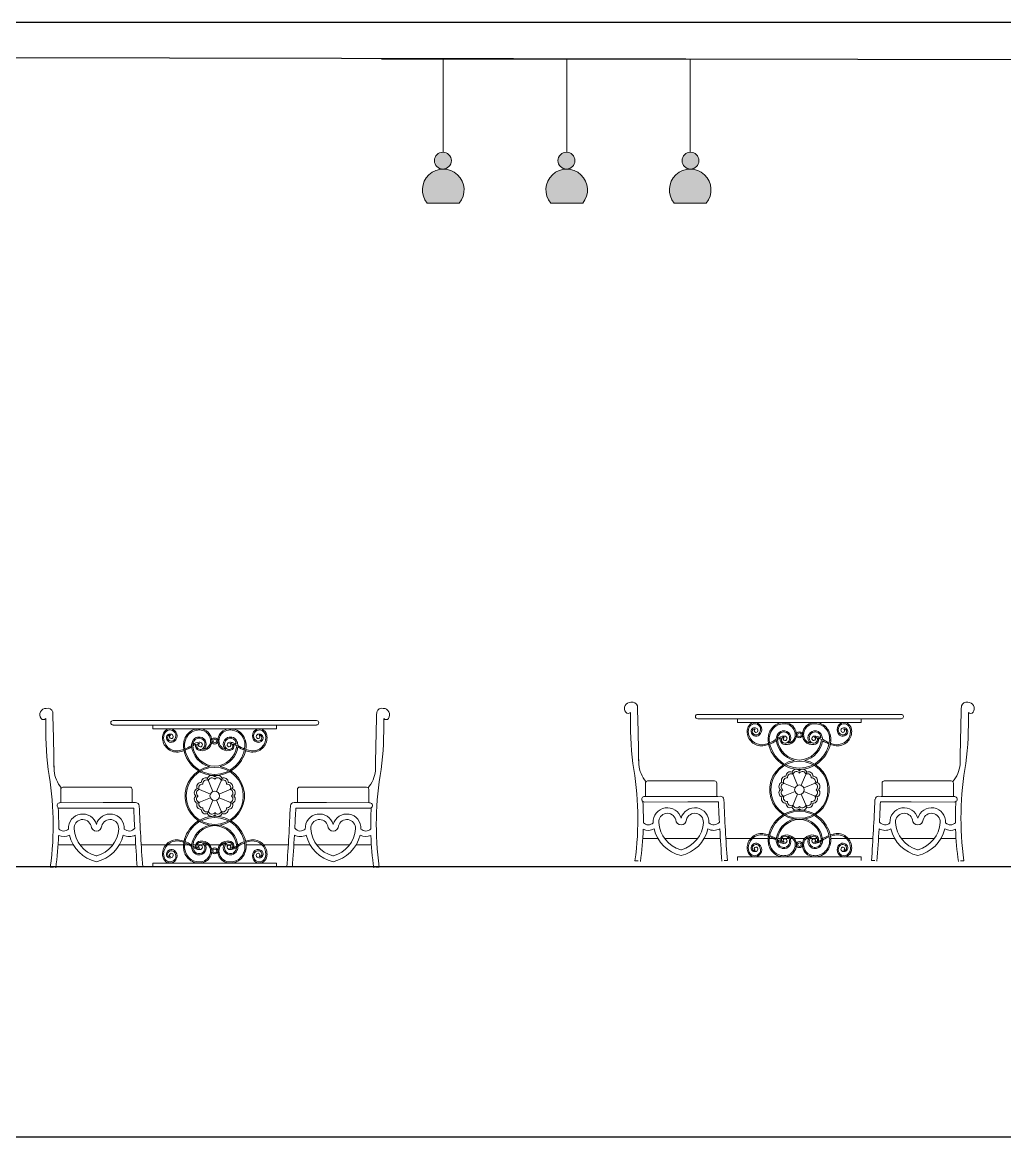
# Model space of a CAD drawing. Header units: millimetres. Extents: x -315744025 to 315695903, y -17416609 to 215511297.
# Drawn here: x 536284 to 540648, y 144005 to 148955 of the extents above; entities that cross this region are included whole.
import ezdxf

# ---------------------------------------------------------------- set-up
doc = ezdxf.new("R2010")
doc.units = ezdxf.units.MM
doc.layers.add('finiture', color=7, linetype='Continuous', lineweight=20)

msp = doc.modelspace()

# ---------------------------------------------------------------- hatches: boundary and pattern name
at = {"layer": 'finiture', "linetype": 'ByBlock'}
h = msp.add_hatch(color=41, dxfattribs=at)
h.dxf.hatch_style = 1
h.set_gradient(color1=(241, 214, 126), color2=(242, 217, 136), rotation=90, one_color=1, tint=0.74, name='INVCURVED')
h.paths.add_polyline_path([(538114.7, 148339.9, -1), (538189.6, 148339.9, -0.402801), (538153.6, 148302.5, -0.635581), (538224.7, 148150.8), (538082.5, 148150.8, -0.627689), (538151.5, 148302.4, -0.409373)])
at = {"layer": 'finiture'}
h = msp.add_hatch(color=8, dxfattribs=at)
h.dxf.hatch_style = 1
h.set_gradient(color1=(126, 114, 99), color2=(86, 77, 67), rotation=135, one_color=1, tint=0.3, name='HEMISPHERICAL')
h.paths.add_polyline_path([(538153.6, 148302.5, 0.402801), (538189.6, 148339.9, 1), (538114.7, 148339.9, 0.409373), (538151.5, 148302.4, -0.005642)])
at = {"layer": 'finiture', "linetype": 'ByBlock'}
h = msp.add_hatch(color=201, dxfattribs=at)
h.dxf.hatch_style = 1
h.set_gradient(color1=(214, 126, 241), color2=(217, 136, 242), rotation=90, one_color=1, tint=0.74, name='INVCURVED')
h.paths.add_polyline_path([(538663.2, 148339.9, -1), (538738.2, 148339.9, -0.402801), (538702.1, 148302.5, -0.635581), (538773.3, 148150.8), (538631, 148150.8, -0.627689), (538700.1, 148302.4, -0.409373)])
at = {"layer": 'finiture'}
h = msp.add_hatch(color=8, dxfattribs=at)
h.dxf.hatch_style = 1
h.set_gradient(color1=(126, 114, 99), color2=(86, 77, 67), rotation=135, one_color=1, tint=0.3, name='HEMISPHERICAL')
h.paths.add_polyline_path([(538702.1, 148302.5, 0.402801), (538738.2, 148339.9, 1), (538663.2, 148339.9, 0.409373), (538700.1, 148302.4, -0.005642)])
h = msp.add_hatch(color=8, dxfattribs=at)
h.dxf.hatch_style = 1
h.set_gradient(color1=(126, 114, 99), color2=(86, 77, 67), rotation=135, one_color=1, tint=0.3, name='HEMISPHERICAL')
h.paths.add_polyline_path([(539250.7, 148302.5, -0.005642), (539252.8, 148302.4, 0.409373), (539289.6, 148339.9, 1), (539214.6, 148339.9, 0.402801)])
at = {"layer": 'finiture', "linetype": 'ByBlock'}
h = msp.add_hatch(color=242, dxfattribs=at)
h.dxf.hatch_style = 1
h.set_gradient(color1=(219, 36, 66), color2=(236, 141, 157), rotation=90, one_color=1, tint=0.74, name='INVCURVED')
h.paths.add_polyline_path([(539321.8, 148150.8, 0.635581), (539250.7, 148302.5, -0.01392), (539248.6, 148302.4, 0.627689), (539179.6, 148150.8)])

# ---------------------------------------------------------------- linework, layer by layer
for p, q in [((533345.9, 148954.5), (620495.9, 148954.5)), ((533575.9, 148804), (553195.9, 148762.4)), ((533575.9, 145204.5), (553195.9, 145204.5)), ((533575.9, 145204.5), (553195.9, 145204.5)), ((519328.8, 144004.5), (638501.8, 144004.5))]:
    msp.add_line(p, q)
at = {"layer": 'finiture'}
for p, q in [((537879.3, 148790.8), (539524.9, 148790.8)), ((538427.9, 148790.8), (537879.3, 148790.8)), ((538153.6, 148790.8), (538153.6, 148377.4)), ((538702.1, 148790.8), (538702.1, 148377.4)), ((539250.7, 148790.8), (539250.7, 148377.4)), ((538082.5, 148150.8), (538224.7, 148150.8)), ((538631, 148150.8), (538773.3, 148150.8)), ((539321.8, 148150.8), (539179.6, 148150.8)), ((536864, 145816.4), (536864, 145833.2)), ((536864, 145833.2), (537413.3, 145833.2)), ((537413.3, 145816.4), (537413.3, 145833.2)), ((539461.2, 145844), (539461.2, 145860.8)), ((539461.2, 145860.8), (540010.5, 145860.8)), ((539461.2, 145844), (540010.5, 145844)), ((540010.5, 145844), (540010.5, 145860.8)), ((536864, 145816.4), (537413.3, 145816.4)), ((537106.3, 145596.2), (537130.6, 145537.7)), ((537170.9, 145596.2), (537146.7, 145537.7)), ((539061.4, 145584.6), (539358.7, 145585.1)), ((539239.5, 145584.8), (539274.4, 145585)), ((539703.5, 145623.8), (539727.7, 145565.3)), ((539768.1, 145623.8), (539743.9, 145565.3)), ((540410.3, 145584.6), (540113, 145585.1)), ((540232.1, 145584.8), (540197.3, 145585)), ((536454.4, 145488.1), (536454.3, 145547.1)), ((536464.2, 145557), (536761.5, 145557.5)), ((536642.4, 145557.2), (536677.2, 145557.4)), ((536771.4, 145488.6), (536771.3, 145547.7)), ((537060.6, 145550.5), (537119.1, 145526.3)), ((537216.6, 145550.5), (537158.1, 145526.3)), ((537505.8, 145488.6), (537505.9, 145547.7)), ((537813.1, 145557), (537515.8, 145557.5)), ((537634.9, 145557.2), (537600.1, 145557.4)), ((537822.9, 145488.1), (537822.9, 145547.1)), ((539051.6, 145515.7), (539051.5, 145574.7)), ((539368.6, 145516.2), (539368.5, 145575.3)), ((539657.8, 145578.1), (539716.3, 145553.9)), ((539657.8, 145513.5), (539716.3, 145537.7)), ((539813.8, 145578.1), (539755.3, 145553.9)), ((539813.8, 145513.5), (539755.3, 145537.7)), ((540103, 145516.2), (540103.1, 145575.3)), ((540420, 145515.7), (540420.1, 145574.7)), ((536642.5, 145488.3), (536449.7, 145488)), ((536642.5, 145488.3), (536776.2, 145488.6)), ((536776.2, 145488.6), (536786.5, 145489.1)), ((537060.6, 145485.9), (537119.1, 145510.1)), ((537130.6, 145498.7), (537106.3, 145440.2)), ((537170.9, 145440.2), (537146.7, 145498.7)), ((537216.6, 145485.9), (537158.1, 145510.1)), ((537501.1, 145488.6), (537490.8, 145489.1)), ((537634.8, 145488.3), (537501.1, 145488.6)), ((537634.8, 145488.3), (537827.6, 145488)), ((539239.7, 145491.3), (539040.8, 145491)), ((539239.6, 145515.9), (539046.9, 145515.6)), ((539239.6, 145515.9), (539373.4, 145516.2)), ((539239.7, 145491.3), (539375.9, 145491.6)), ((539373.4, 145516.2), (539383.6, 145516.7)), ((539727.7, 145526.3), (539703.5, 145467.8)), ((539768.1, 145467.8), (539743.9, 145526.3)), ((540098.3, 145516.2), (540088, 145516.7)), ((540232, 145491.3), (540095.8, 145491.6)), ((540232, 145515.9), (540098.3, 145516.2)), ((540232, 145515.9), (540424.8, 145515.6)), ((540232, 145491.3), (540430.9, 145491)), ((536642.5, 145463.7), (536443.6, 145463.4)), ((536642.5, 145463.7), (536778.7, 145464)), ((537634.8, 145463.7), (537498.6, 145464)), ((537634.8, 145463.7), (537833.7, 145463.4)), ((536442.8, 145301.7), (536510, 145301.7)), ((536539.3, 145301.7), (536686.4, 145301.7)), ((536715.7, 145301.7), (536787.4, 145301.7)), ((536812, 145301.7), (536922.3, 145301.7)), ((536929.5, 145301.7), (536999.4, 145301.7)), ((537004.7, 145301.7), (537036.3, 145301.7)), ((537041.6, 145301.7), (537054.1, 145301.7)), ((537059.7, 145301.7), (537091.3, 145301.7)), ((537097.3, 145301.7), (537108.5, 145301.7)), ((537115.6, 145301.7), (537161.7, 145301.7)), ((537161.7, 145301.7), (537115.6, 145301.7)), ((537180, 145301.7), (537168.8, 145301.7)), ((537217.6, 145301.7), (537186, 145301.7)), ((537347.8, 145301.7), (537277.9, 145301.7)), ((537465.3, 145301.7), (537355, 145301.7)), ((537561.6, 145301.7), (537489.9, 145301.7)), ((537738, 145301.7), (537590.9, 145301.7)), ((537834.5, 145301.7), (537767.3, 145301.7)), ((539040, 145329.3), (539107.1, 145329.3)), ((539136.5, 145329.3), (539283.6, 145329.3)), ((539312.9, 145329.3), (539384.5, 145329.3)), ((539409.2, 145329.3), (539519.4, 145329.3)), ((539526.7, 145329.3), (539596.6, 145329.3)), ((539601.8, 145329.3), (539633.5, 145329.3)), ((539638.8, 145329.3), (539651.3, 145329.3)), ((539656.9, 145329.3), (539688.5, 145329.3)), ((539694.5, 145329.3), (539705.7, 145329.3)), ((539712.8, 145329.3), (539758.9, 145329.3)), ((539758.9, 145329.3), (539712.8, 145329.3)), ((539777.2, 145329.3), (539766, 145329.3)), ((539814.7, 145329.3), (539783.2, 145329.3)), ((539945, 145329.3), (539875.1, 145329.3)), ((540062.5, 145329.3), (539952.2, 145329.3)), ((540158.8, 145329.3), (540087.1, 145329.3)), ((540335.2, 145329.3), (540188.1, 145329.3)), ((540431.7, 145329.3), (540364.5, 145329.3)), ((539461.2, 145247.6), (539461.2, 145230.8)), ((539461.2, 145247.6), (540010.5, 145247.6)), ((540010.5, 145247.6), (540010.5, 145230.8)), ((536408.2, 145202.5), (536423, 145202.5)), ((536818.5, 145203.2), (536803.7, 145203.2)), ((536864, 145220), (536864, 145203.2)), ((536864, 145220), (537413.3, 145220)), ((537413.3, 145220), (537413.3, 145203.2)), ((537458.8, 145203.2), (537473.5, 145203.2)), ((537869.1, 145202.5), (537854.3, 145202.5)), ((539005.4, 145230.1), (539020.2, 145230.1)), ((539415.7, 145230.8), (539400.9, 145230.8)), ((540055.9, 145230.8), (540070.7, 145230.8)), ((540466.3, 145230.1), (540451.5, 145230.1))]:
    msp.add_line(p, q, dxfattribs=at)
at = {"layer": 'finiture', "linetype": 'Continuous'}
for p, q in [((539284, 145880.5), (540187.6, 145880.5)), ((536686.8, 145852.9), (537590.5, 145852.9)), ((536864, 145833.2), (536686.8, 145833.2)), ((537413.3, 145833.2), (537590.5, 145833.2)), ((539461.2, 145860.8), (539284, 145860.8)), ((540010.5, 145860.8), (540187.6, 145860.8))]:
    msp.add_line(p, q, dxfattribs=at)
at = {"layer": 'finiture'}
for centre, radius in [((538152.1, 148339.9), 37.5), ((538700.7, 148339.9), 37.5), ((539252.1, 148339.9), 37.5), ((539735.8, 145789.7), 13.3), ((539735.8, 145789.7), 8.07), ((537138.6, 145762.1), 13.3), ((537138.6, 145762.1), 8.07), ((537138.6, 145518.2), 126.9), ((539735.8, 145545.8), 126.9), ((537138.6, 145518.2), 21.1), ((539735.8, 145545.8), 21.1), ((537138.6, 145274.2), 13.3), ((539735.8, 145301.8), 13.3), ((539735.8, 145301.8), 8.07), ((537138.6, 145274.2), 8.07)]:
    msp.add_circle(centre, radius, dxfattribs=at)
for centre, radius, start, end in [((538153.6, 148210), 92.5, 320.243, 219.757), ((538702.1, 148210), 92.5, 320.243, 219.757), ((539250.7, 148210), 92.5, 320.243, 219.757), ((538987.4, 145906.2), 28.6, 90, 215.6526), ((538993, 145911.1), 24.3, 16.9293, 103.3523), ((540478.6, 145911.1), 24.3, 76.6477, 163.0707), ((540484.2, 145906.2), 28.6, 324.3474, 90), ((536390.2, 145878.6), 28.6, 90, 215.6526), ((536395.8, 145883.5), 24.3, 16.9293, 103.3523), ((517637.3, 145332.1), 18790.1, 0.90211, 1.705), ((556640, 145332.1), 18790.1, 178.295, 179.09789), ((537881.5, 145883.5), 24.3, 76.6477, 163.0707), ((537887.1, 145878.6), 28.6, 324.3474, 90), ((538974.8, 145898.4), 13.8, 219.7869, 317.8232), ((540610.8, 145855.2), 1626, 178.805, 186.7973), ((520234.5, 145359.7), 18790.1, 0.90211, 1.705), ((559237.2, 145359.7), 18790.1, 178.295, 179.09789), ((538860.9, 145855.2), 1626, 353.2027, 1.195), ((540496.8, 145898.4), 13.8, 222.1768, 320.2131), ((536377.6, 145870.8), 13.8, 219.7869, 317.8232), ((538013.6, 145827.6), 1626, 178.805, 186.7973), ((536263.7, 145827.6), 1626, 353.2027, 1.195), ((537899.7, 145870.8), 13.8, 222.1768, 320.2131), ((539537.1, 145812.8), 31.4, 101.1513, 157.4043), ((539537.1, 145812.8), 26.1, 103.4223, 157.4043), ((539537.4, 145804.2), 39.8, 83.1603, 100.57), ((539537.4, 145804.2), 34.6, 83.1603, 100.57), ((539537.1, 145812.8), 31.4, 310.066, 81.9368), ((539537.1, 145812.8), 26.1, 310.066, 80.308), ((539666.3, 145776.2), 68, 101.1513, 157.4043), ((539666.3, 145776.2), 62.7, 101.706, 157.4231), ((539666.6, 145767.6), 76.5, 83.1603, 100.57), ((539666.6, 145767.6), 71.2, 83.1603, 100.57), ((539668.8, 145790.6), 48.1, 9.4446, 82.5044), ((539668.8, 145790.6), 53.4, 9.4446, 82.5044), ((539802.8, 145790.6), 53.4, 97.4956, 170.5554), ((539802.8, 145790.6), 48.1, 97.4956, 170.5554), ((539805, 145767.6), 76.5, 79.43, 96.8397), ((539805, 145767.6), 71.2, 79.43, 96.8397), ((539805.4, 145776.2), 62.7, 22.5769, 78.294), ((539805.3, 145776.2), 68, 22.5957, 78.8487), ((539934.6, 145812.8), 31.4, 98.0632, 229.934), ((539934.6, 145812.8), 26.1, 99.692, 229.934), ((539934.3, 145804.2), 39.8, 79.43, 96.8397), ((539934.3, 145804.2), 34.6, 79.43, 96.8397), ((539934.6, 145812.8), 31.4, 22.5957, 78.8487), ((539934.6, 145812.8), 26.1, 22.5957, 76.5777), ((536950.3, 145777.7), 43.9, 153.5386, 180), ((536970.6, 145777.1), 64.3, 179.4721, 274.7367), ((536939.9, 145785.2), 31.4, 101.1513, 157.4043), ((536950.3, 145777.7), 38.7, 153.5386, 180.2302), ((536970.6, 145777.1), 59.1, 179.4721, 274.7367), ((536939.9, 145785.2), 26.1, 103.4223, 157.4043), ((536939.9, 145777.2), 16, 79.5327, 188.2806), ((536939.9, 145777.2), 10.8, 79.5327, 188.2806), ((536940.2, 145776.6), 39.8, 83.1603, 100.57), ((536940.2, 145776.6), 34.6, 83.1603, 100.57), ((536945.5, 145780.8), 7.89, 117.9053, 266.3196), ((536942.7, 145781.3), 11.6, 7.4355, 89.6017), ((536939.9, 145785.2), 31.4, 310.066, 81.9368), ((536939.9, 145785.2), 26.1, 310.066, 80.308), ((536945.6, 145781.7), 8.74, 266.3196, 7.4355), ((537069.1, 145748.6), 68, 101.1513, 157.4043), ((537069.1, 145748.6), 62.7, 101.706, 157.4231), ((537069.1, 145748.6), 31.4, 101.1513, 157.4043), ((537069.4, 145740), 76.5, 83.1603, 100.57), ((537069.4, 145740), 71.2, 83.1603, 100.57), ((537069.4, 145740), 39.8, 83.1603, 100.57), ((537069.1, 145748.6), 31.4, 310.066, 81.9368), ((537071.6, 145763), 48.1, 9.4446, 82.5044), ((537071.6, 145763), 53.4, 9.4446, 82.5044), ((537205.7, 145763), 53.4, 97.4956, 170.5554), ((537205.7, 145763), 48.1, 97.4956, 170.5554), ((537208.1, 145748.6), 31.4, 98.0632, 229.934), ((537207.9, 145740), 76.5, 79.43, 96.8397), ((537207.9, 145740), 71.2, 79.43, 96.8397), ((537207.9, 145740), 39.8, 79.43, 96.8397), ((537208.1, 145748.6), 31.4, 22.5957, 78.8487), ((537208.2, 145748.6), 62.7, 22.5769, 78.294), ((537208.1, 145748.6), 68, 22.5957, 78.8487), ((537306.7, 145777.1), 64.3, 265.2633, 0.5279), ((537306.7, 145777.1), 59.1, 265.2633, 0.5279), ((537337.4, 145785.2), 31.4, 98.0632, 229.934), ((537337.4, 145785.2), 26.1, 99.692, 229.934), ((537331.7, 145781.7), 8.74, 172.5645, 273.6804), ((537334.6, 145781.3), 11.6, 90.3983, 172.5645), ((537331.7, 145780.8), 7.89, 273.6804, 62.0947), ((537337.1, 145776.6), 39.8, 79.43, 96.8397), ((537337.1, 145776.6), 34.6, 79.43, 96.8397), ((537337.4, 145777.2), 16, 351.7194, 100.4673), ((537337.4, 145777.2), 10.8, 351.7194, 100.4673), ((537337.4, 145785.2), 31.4, 22.5957, 78.8487), ((537337.4, 145785.2), 26.1, 22.5957, 76.5777), ((537327, 145777.7), 38.7, 359.7698, 26.4614), ((537327, 145777.7), 43.9, 0, 26.4614), ((539547.5, 145805.3), 43.9, 153.5386, 180), ((539567.8, 145804.7), 64.3, 179.4721, 274.7367), ((539547.5, 145805.3), 38.7, 153.5386, 180.2302), ((539567.8, 145804.7), 59.1, 179.4721, 274.7367), ((539537.1, 145804.8), 16, 79.5327, 188.2806), ((539543.1, 145805.7), 22.1, 188.2806, 310.066), ((539537.1, 145804.8), 10.8, 79.5327, 188.2806), ((539543.1, 145805.7), 16.8, 188.2806, 310.066), ((539542.7, 145808.4), 7.89, 117.9053, 266.3196), ((539539.9, 145808.9), 11.6, 7.4355, 89.6017), ((539542.8, 145809.3), 8.74, 266.3196, 7.4355), ((539675.4, 145769.1), 79.2, 153.426, 183.2603), ((539675.5, 145769.1), 74.1, 153.4239, 183.076), ((539676.7, 145768.7), 43.9, 153.5386, 180), ((539666.3, 145776.2), 31.4, 101.1513, 157.4043), ((539676.7, 145768.7), 38.7, 153.5386, 180.2302), ((539672.4, 145720.8), 63.7, 95.4968, 122.21), ((539666.3, 145776.2), 26.1, 103.4223, 157.4043), ((539666.3, 145768.2), 10.8, 79.5327, 188.2806), ((539666.6, 145767.6), 39.8, 83.1603, 100.57), ((539666.6, 145767.6), 34.6, 83.1603, 100.57), ((539672.4, 145720.8), 58.5, 95.4968, 98.9032), ((539672, 145771.8), 7.89, 117.9053, 266.3196), ((539666.3, 145768.2), 16, 79.5327, 90), ((539669.1, 145772.3), 11.6, 7.4355, 89.6017), ((539666.3, 145776.2), 31.4, 310.066, 81.9368), ((539666.3, 145776.2), 26.1, 310.066, 80.308), ((539679.2, 145789.7), 43.4, 260.3752, 13.2734), ((539679.2, 145789.7), 38.1, 281.4592, 13.2734), ((539792.5, 145789.7), 43.4, 166.7266, 279.6248), ((539792.5, 145789.7), 38.1, 166.7266, 258.5408), ((539805.3, 145776.2), 31.4, 98.0632, 229.934), ((539805.3, 145776.2), 26.1, 99.692, 229.934), ((539802.5, 145772.3), 11.6, 90.3983, 172.5645), ((539799.7, 145771.8), 7.89, 273.6804, 62.0947), ((539805, 145767.6), 39.8, 79.43, 96.8397), ((539805, 145767.6), 34.6, 79.43, 96.8397), ((539805.3, 145768.2), 16, 75.3347, 100.4673), ((539805.3, 145768.2), 10.8, 351.7194, 100.4673), ((539799.2, 145720.8), 63.7, 59.6119, 80.8315), ((539805.3, 145776.2), 31.4, 22.5957, 78.8487), ((539805.3, 145776.2), 26.1, 358.9733, 76.5777), ((539794.9, 145768.7), 43.9, 1.5633, 26.4614), ((539796.2, 145769.1), 74.1, 356.924, 26.5761), ((539796.2, 145769.1), 79.2, 356.7397, 26.574), ((539903.8, 145804.7), 64.3, 265.2633, 0.5279), ((539903.8, 145804.7), 59.1, 265.2633, 0.5279), ((539928.6, 145805.7), 22.1, 229.934, 351.7194), ((539928.6, 145805.7), 16.8, 229.934, 351.7194), ((539928.9, 145809.3), 8.74, 172.5645, 273.6804), ((539931.8, 145808.9), 11.6, 90.3983, 172.5645), ((539928.9, 145808.4), 7.89, 273.6804, 62.0947), ((539934.6, 145804.8), 16, 351.7194, 100.4673), ((539934.6, 145804.8), 10.8, 351.7194, 100.4673), ((539924.2, 145805.3), 38.7, 359.7698, 26.4614), ((539924.2, 145805.3), 43.9, 0, 26.4614), ((536945.9, 145778.1), 22.1, 188.2806, 310.066), ((536945.9, 145778.1), 16.8, 188.2806, 310.066), ((537078.2, 145741.5), 79.2, 153.426, 183.2603), ((537141.1, 145750.9), 142.6, 185.5938, 269.0149), ((537078.3, 145741.5), 74.1, 153.4239, 183.076), ((537141.1, 145750.9), 137.4, 185.5938, 268.6744), ((536954.7, 145857.5), 140.8, 291.3473, 303.03), ((536952.5, 145865.7), 154.5, 290.6568, 301.6405), ((537030.7, 145740.5), 1.31, 303.03, 313.2387), ((537075.2, 145693.2), 63.7, 128.4485, 133.2387), ((537032.8, 145735.3), 1.31, 301.6405, 315.1883), ((537032.8, 145735.3), 1.31, 301.6405, 315.1883), ((537075.2, 145693.2), 58.5, 132.0512, 135.1883), ((537079.5, 145741), 43.9, 153.5386, 180), ((537141.1, 145750.9), 106, 185.5938, 255.7575), ((537079.5, 145741), 38.7, 153.5386, 180.2302), ((537141.1, 145750.9), 100.8, 185.5938, 268.6056), ((537075.2, 145693.2), 58.5, 110.2759, 125.9923), ((537075.2, 145693.2), 63.7, 95.4968, 122.21), ((537069.1, 145748.6), 26.1, 103.4223, 157.4043), ((537069.1, 145740.6), 16, 152.3224, 188.2806), ((537075.1, 145741.5), 22.1, 188.2806, 268.4863), ((537069.1, 145740.6), 10.8, 79.5327, 188.2806), ((537075.1, 145741.5), 16.8, 188.2806, 310.066), ((537069.4, 145740), 34.6, 83.1603, 100.57), ((537075.2, 145693.2), 58.5, 95.4968, 98.9032), ((537074.8, 145744.2), 7.89, 117.9053, 266.3196), ((537069.1, 145740.6), 16, 79.5327, 90), ((537072, 145744.7), 11.6, 7.4355, 89.6017), ((537069.1, 145748.6), 26.1, 310.066, 80.308), ((537074.8, 145745), 8.74, 266.3196, 7.4355), ((537082, 145762.1), 43.4, 260.3752, 13.2734), ((537082, 145762.1), 38.1, 281.4592, 13.2734), ((537136.2, 145750.9), 100.8, 271.3944, 354.053), ((537136.2, 145750.9), 142.6, 270.9851, 354.4062), ((537136.2, 145750.9), 137.4, 271.3256, 354.4062), ((537195.3, 145762.1), 43.4, 166.7266, 279.6248), ((537195.3, 145762.1), 38.1, 166.7266, 258.5408), ((537136.2, 145750.9), 106, 284.2425, 351.8348), ((537208.1, 145748.6), 26.1, 99.692, 229.934), ((537202.2, 145741.5), 16.8, 229.934, 351.7194), ((537202.4, 145745), 8.74, 172.5645, 273.6804), ((537205.3, 145744.7), 11.6, 90.3983, 172.5645), ((537202.2, 145741.5), 22.1, 271.5137, 351.7194), ((537202.5, 145744.2), 7.89, 273.6804, 62.0947), ((537207.9, 145740), 34.6, 79.43, 96.8397), ((537208.2, 145740.6), 16, 75.3347, 100.4673), ((537208.2, 145740.6), 10.8, 351.7194, 100.4673), ((537202, 145693.2), 63.7, 59.6119, 80.8315), ((537208.1, 145748.6), 26.1, 358.9733, 76.5777), ((537208.2, 145740.6), 16, 351.7194, 27.6776), ((537202, 145693.2), 58.5, 54.0077, 69.7241), ((537197.8, 145741), 43.9, 1.5633, 26.4614), ((537324.8, 145865.7), 154.5, 237.1933, 249.3432), ((537322.6, 145857.5), 140.8, 234.9159, 248.6527), ((537199, 145741.5), 74.1, 356.924, 26.5761), ((537199, 145741.5), 79.2, 356.7397, 26.574), ((537331.4, 145778.1), 22.1, 229.934, 351.7194), ((537331.4, 145778.1), 16.8, 229.934, 351.7194), ((539551.8, 145885.1), 140.8, 278.5144, 289.1866), ((539549.6, 145893.3), 154.5, 278.742, 288.7016), ((539738.3, 145778.5), 142.6, 185.5938, 269.0149), ((539738.3, 145778.5), 137.4, 185.5938, 268.6744), ((539551.8, 145885.1), 140.8, 291.3473, 303.03), ((539549.6, 145893.3), 154.5, 290.6568, 301.6405), ((539627.9, 145768.1), 1.31, 303.03, 313.2387), ((539672.4, 145720.8), 63.7, 128.4485, 133.2387), ((539630, 145762.9), 1.31, 301.6405, 315.1883), ((539630, 145762.9), 1.31, 301.6405, 315.1883), ((539672.4, 145720.8), 58.5, 132.0512, 135.1883), ((539738.3, 145778.5), 106, 185.5938, 255.7575), ((539738.3, 145778.5), 100.8, 185.5938, 268.6056), ((539672.4, 145720.8), 58.5, 110.2759, 125.9923), ((539666.3, 145768.2), 16, 152.3224, 188.2806), ((539672.3, 145769.1), 22.1, 188.2806, 268.4863), ((539672.3, 145769.1), 16.8, 188.2806, 310.066), ((539672, 145772.6), 8.74, 266.3196, 7.4355), ((539671.7, 145745.7), 1.31, 80.3752, 88.4863), ((539733.4, 145778.5), 100.8, 271.3944, 354.053), ((539733.4, 145778.5), 142.6, 270.9851, 354.4062), ((539733.4, 145778.5), 137.4, 271.3256, 354.4062), ((539733.4, 145778.5), 106, 284.2425, 351.8348), ((539799.3, 145769.1), 16.8, 229.934, 351.7194), ((539799.6, 145772.6), 8.74, 172.5645, 273.6804), ((539799.9, 145745.7), 1.31, 91.5137, 99.6248), ((539799.3, 145769.1), 22.1, 271.5137, 351.7194), ((539805.3, 145768.2), 16, 351.7194, 27.6776), ((539799.2, 145720.8), 58.5, 54.0077, 69.7241), ((539922, 145893.3), 154.5, 237.1933, 249.3432), ((539919.8, 145885.1), 140.8, 234.9159, 248.6527), ((539922, 145893.3), 154.5, 251.2984, 261.258), ((539919.8, 145885.1), 140.8, 250.8134, 261.4856), ((536954.7, 145857.5), 140.8, 278.5144, 289.1866), ((536952.5, 145865.7), 154.5, 278.742, 288.7016), ((537074.5, 145718.1), 1.31, 80.3752, 88.4863), ((537202.8, 145718.1), 1.31, 91.5137, 99.6248), ((537324.8, 145865.7), 154.5, 251.2984, 261.258), ((537322.6, 145857.5), 140.8, 250.8134, 261.4856), ((507480, 145253.4), 31544.5, 0.73412, 0.81012), ((571991.7, 145253.4), 31544.5, 179.18988, 179.26588), ((535036.8, 145389.6), 1384.1, 352.2306, 10.2177), ((504882.8, 145225.8), 31544.5, 0.73412, 0.81012), ((536570.9, 145647.3), 147.2, 186.7849, 219.3659), ((537138.6, 145518.2), 132.1, 100.3018, 79.6982), ((537706.4, 145647.3), 147.2, 320.6341, 353.2151), ((569394.5, 145225.8), 31544.5, 179.18988, 179.26588), ((539240.4, 145389.6), 1384.1, 169.7823, 187.7694), ((537634, 145417.2), 1384.1, 352.2306, 10.2177), ((539168.1, 145674.9), 147.2, 186.7849, 219.3659), ((539735.8, 145545.8), 132.1, 100.3018, 79.6982), ((539721.5, 145617.8), 19, 40.9944, 161.5056), ((539750.1, 145617.8), 19, 18.4944, 139.0056), ((540303.5, 145674.9), 147.2, 320.6341, 353.2151), ((541837.6, 145417.2), 1384.1, 169.7823, 187.7694), ((537097.9, 145579.2), 19, 63.4944, 184.0056), ((537101.7, 145573), 16, 57.0308, 187.3546), ((537124.3, 145590.2), 19, 40.9944, 161.5056), ((537125.5, 145583), 16, 34.5308, 164.8546), ((537153, 145590.2), 19, 18.4944, 139.0056), ((537151.3, 145583.1), 16, 12.0308, 142.3546), ((537175.2, 145573.3), 16, 349.5308, 119.8546), ((537179.4, 145579.2), 19, 355.9944, 116.5056), ((539061.4, 145574.7), 9.84, 90.0861, 180.0861), ((539358.7, 145575.3), 9.84, 0.0861, 90.0861), ((541931.8, 145661.8), 2567.4, 181.7754, 181.7774), ((539674.8, 145586.6), 19, 85.9944, 206.5056), ((539680.7, 145582.3), 16, 79.5308, 209.8546), ((539695, 145606.8), 19, 63.4944, 184.0056), ((539698.9, 145600.6), 16, 57.0308, 187.3546), ((539722.7, 145610.6), 16, 34.5308, 164.8546), ((539748.5, 145610.7), 16, 12.0308, 142.3546), ((539772.3, 145600.9), 16, 349.5308, 119.8546), ((539776.6, 145606.8), 19, 355.9944, 116.5056), ((539790.7, 145582.8), 16, 327.0308, 97.3546), ((539796.8, 145586.6), 19, 333.4944, 94.0056), ((540113, 145575.3), 9.84, 89.9139, 179.9139), ((537539.8, 145661.8), 2567.4, 358.2226, 358.2246), ((540410.3, 145574.7), 9.84, 359.9139, 89.9139), ((536464.2, 145547.1), 9.84, 90.0861, 180.0861), ((536761.5, 145547.7), 9.84, 0.0861, 90.0861), ((539334.7, 145634.2), 2567.4, 181.7754, 181.7774), ((537066.7, 145532.5), 19, 108.4944, 229.0056), ((537066.7, 145532.5), 19, 108.4944, 229.0056), ((537073.7, 145530.8), 16, 102.0308, 232.3546), ((537077.6, 145559), 19, 85.9944, 206.5056), ((537083.5, 145554.7), 16, 79.5308, 209.8546), ((537193.5, 145555.1), 16, 327.0308, 97.3546), ((537199.7, 145559), 19, 333.4944, 94.0056), ((537203.5, 145531.3), 16, 304.5308, 74.8546), ((537210.6, 145532.5), 19, 310.9944, 71.5056), ((537515.8, 145547.7), 9.84, 89.9139, 179.9139), ((534942.6, 145634.2), 2567.4, 358.2226, 358.2246), ((537813.1, 145547.1), 9.84, 359.9139, 89.9139), ((539663.8, 145560.1), 19, 108.4944, 229.0056), ((539663.8, 145560.1), 19, 108.4944, 229.0056), ((539663.8, 145531.5), 19, 130.9944, 251.5056), ((539663.8, 145531.5), 19, 130.9944, 251.5056), ((539670.9, 145558.4), 16, 102.0308, 232.3546), ((539671, 145532.6), 16, 124.5308, 254.8546), ((539800.7, 145533.1), 16, 282.0308, 52.3546), ((539800.6, 145558.9), 16, 304.5308, 74.8546), ((539807.8, 145560.1), 19, 310.9944, 71.5056), ((539807.8, 145531.5), 19, 288.4944, 49.0056), ((536450.4, 145475.7), 12.3, 86.6469, 273.5253), ((536787.1, 145473.3), 15.7, 2.5572, 92.4706), ((537066.7, 145503.9), 19, 130.9944, 251.5056), ((537066.7, 145503.9), 19, 130.9944, 251.5056), ((537073.8, 145505), 16, 124.5308, 254.8546), ((537077.6, 145477.4), 19, 153.4944, 274.0056), ((537083.8, 145481.2), 16, 147.0308, 277.3546), ((537193.8, 145481.7), 16, 259.5308, 29.8546), ((537199.7, 145477.4), 19, 265.9944, 26.5056), ((537203.6, 145505.5), 16, 282.0308, 52.3546), ((537210.6, 145503.9), 19, 288.4944, 49.0056), ((537490.1, 145473.3), 15.7, 87.5294, 177.4428), ((537826.8, 145475.7), 12.3, 266.4747, 93.3531), ((539047.6, 145503.3), 12.3, 86.6469, 273.5253), ((537634, 145417.2), 1408.7, 359.2595, 3.0033), ((549796, 145965.9), 10430.9, 182.60622, 183.09731), ((539384.3, 145500.9), 15.7, 2.5572, 92.4706), ((549796, 145965.9), 10406.3, 182.5572, 184.0508), ((539674.8, 145505), 19, 153.4944, 274.0056), ((539681, 145508.8), 16, 147.0308, 277.3546), ((539695, 145484.8), 19, 175.9944, 296.5056), ((539699.3, 145490.7), 16, 169.5308, 299.8546), ((539772.8, 145490.9), 16, 237.0308, 7.3546), ((539776.6, 145484.8), 19, 243.4944, 4.0056), ((539791, 145509.3), 16, 259.5308, 29.8546), ((539796.8, 145505), 19, 265.9944, 26.5056), ((529675.6, 145965.9), 10406.3, 355.9492, 357.4428), ((540087.3, 145500.9), 15.7, 87.5294, 177.4428), ((529675.6, 145965.9), 10430.9, 356.90269, 357.39378), ((540424, 145503.3), 12.3, 266.4747, 93.3531), ((541837.6, 145417.2), 1408.7, 176.9967, 180.7405), ((535036.8, 145389.6), 1408.7, 359.2595, 3.0033), ((536552, 145374.9), 63, 15.1339, 183.4392), ((536673.6, 145374.9), 63, 356.5608, 164.8661), ((547198.8, 145938.3), 10430.9, 182.60622, 183.09731), ((547198.8, 145938.3), 10406.3, 182.5572, 184.0508), ((537097.9, 145457.2), 19, 175.9944, 296.5056), ((537102.1, 145463.1), 16, 169.5308, 299.8546), ((537124.3, 145446.2), 19, 198.4944, 319.0056), ((537126, 145453.3), 16, 192.0308, 322.3546), ((537151.8, 145453.4), 16, 214.5308, 344.8546), ((537153, 145446.2), 19, 220.9944, 341.5056), ((537175.6, 145463.3), 16, 237.0308, 7.3546), ((537179.4, 145457.2), 19, 243.4944, 4.0056), ((527078.5, 145938.3), 10406.3, 355.9492, 357.4428), ((527078.5, 145938.3), 10430.9, 356.90269, 357.39378), ((537603.7, 145374.9), 63, 15.1339, 183.4392), ((537725.3, 145374.9), 63, 356.5608, 164.8661), ((539240.4, 145389.6), 1408.7, 176.9967, 180.7405), ((539149.2, 145402.5), 63, 15.1339, 183.4392), ((539149.2, 145402.5), 38.4, 15.1339, 183.4392), ((539270.8, 145402.5), 63, 356.5608, 164.8661), ((539270.8, 145402.5), 38.4, 356.5608, 164.8661), ((539738.3, 145313.1), 142.6, 91.3256, 174.4062), ((539738.3, 145313.1), 137.4, 91.3256, 174.4062), ((539721.5, 145473.8), 19, 198.4944, 319.0056), ((539723.2, 145480.9), 16, 192.0308, 322.3546), ((539749, 145481), 16, 214.5308, 344.8546), ((539750.1, 145473.8), 19, 220.9944, 341.5056), ((539733.4, 145313.1), 137.4, 5.5938, 88.6744), ((539733.4, 145313.1), 142.6, 5.5938, 88.6744), ((540200.8, 145402.5), 63, 15.1339, 183.4392), ((540200.8, 145402.5), 38.4, 15.1339, 183.4392), ((540322.4, 145402.5), 63, 356.5608, 164.8661), ((540322.4, 145402.5), 38.4, 356.5608, 164.8661), ((536552, 145374.9), 38.4, 15.1339, 183.4392), ((536612.8, 145385.9), 23.8, 182.4507, 357.5493), ((536673.6, 145374.9), 38.4, 356.5608, 164.8661), ((537141.1, 145285.5), 142.6, 91.3256, 174.4062), ((537141.1, 145285.5), 137.4, 91.3256, 174.4062), ((537141.1, 145285.5), 106, 104.2425, 174.4062), ((537141.1, 145285.5), 100.8, 91.3944, 174.4062), ((537136.2, 145285.5), 100.8, 5.5938, 88.6056), ((537136.2, 145285.5), 137.4, 5.5938, 88.6744), ((537136.2, 145285.5), 142.6, 5.5938, 88.6744), ((537136.2, 145285.5), 106, 5.5938, 75.7575), ((537603.7, 145374.9), 38.4, 15.1339, 183.4392), ((537664.5, 145385.9), 23.8, 182.4507, 357.5493), ((537725.3, 145374.9), 38.4, 356.5608, 164.8661), ((539064.6, 145421.2), 31.3, 225.1543, 313.9523), ((539244.2, 145408.2), 133.6, 183.4392, 254.5764), ((539210, 145413.5), 23.8, 182.4507, 357.5493), ((539175.8, 145408.2), 133.6, 285.4236, 356.5608), ((539355.4, 145421.2), 31.3, 226.0477, 322.9142), ((539738.3, 145313.1), 106, 104.2425, 174.4062), ((539738.3, 145313.1), 100.8, 91.3944, 174.4062), ((539733.4, 145313.1), 100.8, 5.5938, 88.6056), ((539733.4, 145313.1), 106, 5.5938, 75.7575), ((540116.3, 145421.2), 31.3, 217.0858, 313.9523), ((540295.8, 145408.2), 133.6, 183.4392, 254.5764), ((540261.6, 145413.5), 23.8, 182.4507, 357.5493), ((540227.4, 145408.2), 133.6, 285.4236, 356.5608), ((540407, 145421.2), 31.3, 226.0477, 314.8457), ((535036.8, 145389.6), 1408.7, 352.2306, 358.0845), ((536467.5, 145393.6), 55.9, 246.0088, 297.3914), ((536467.5, 145393.6), 31.3, 225.1543, 313.9523), ((536647, 145380.6), 158.2, 193.3754, 257.5082), ((536647, 145380.6), 133.6, 183.4392, 254.5764), ((536578.6, 145380.6), 158.2, 282.4918, 346.6246), ((536578.6, 145380.6), 133.6, 285.4236, 356.5608), ((536758.2, 145393.6), 55.9, 242.6086, 298.4569), ((536758.2, 145393.6), 31.3, 226.0477, 322.9142), ((547198.8, 145938.3), 10430.9, 183.26383, 184.0508), ((527078.5, 145938.3), 10430.9, 355.9492, 356.73617), ((537519.1, 145393.6), 55.9, 241.5431, 297.3914), ((537519.1, 145393.6), 31.3, 217.0858, 313.9523), ((537698.7, 145380.6), 158.2, 193.3754, 257.5082), ((537698.7, 145380.6), 133.6, 183.4392, 254.5764), ((537630.2, 145380.6), 158.2, 282.4918, 346.6246), ((537630.2, 145380.6), 133.6, 285.4236, 356.5608), ((537809.8, 145393.6), 55.9, 242.6086, 293.9912), ((537809.8, 145393.6), 31.3, 226.0477, 314.8457), ((539240.4, 145389.6), 1408.7, 181.9155, 187.7694), ((537634, 145417.2), 1408.7, 352.2306, 358.0845), ((539064.6, 145421.2), 55.9, 246.0088, 297.3914), ((539244.2, 145408.2), 158.2, 193.3754, 257.5082), ((539175.8, 145408.2), 158.2, 282.4918, 346.6246), ((539355.4, 145421.2), 55.9, 242.6086, 298.4569), ((549796, 145965.9), 10430.9, 183.26383, 184.0508), ((539567.8, 145286.9), 64.3, 85.2633, 180.5279), ((539567.8, 145286.9), 59.1, 85.2633, 180.5279), ((539551.8, 145206.5), 140.8, 70.8134, 81.4856), ((539549.6, 145198.3), 154.5, 71.2984, 81.258), ((539551.8, 145206.5), 140.8, 56.97, 68.6527), ((539549.6, 145198.3), 154.5, 58.3595, 69.3432), ((539672.3, 145322.5), 22.1, 91.5137, 171.7194), ((539672.3, 145322.5), 16.8, 49.934, 171.7194), ((539666.3, 145315.4), 31.4, 278.0632, 49.934), ((539666.3, 145315.4), 26.1, 279.692, 49.934), ((539671.7, 145345.9), 1.31, 271.5137, 279.6248), ((539679.2, 145301.8), 43.4, 346.7266, 99.6248), ((539679.2, 145301.8), 38.1, 346.7266, 78.5408), ((539792.5, 145301.8), 43.4, 80.3752, 193.2734), ((539792.5, 145301.8), 38.1, 101.4592, 193.2734), ((539805.3, 145315.4), 31.4, 130.066, 261.9368), ((539805.3, 145315.4), 26.1, 130.066, 260.308), ((539799.3, 145322.5), 16.8, 8.2806, 130.066), ((539799.9, 145345.9), 1.31, 260.3752, 268.4863), ((539799.3, 145322.5), 22.1, 8.2806, 88.4863), ((539922, 145198.3), 154.5, 110.6568, 121.6405), ((539919.8, 145206.5), 140.8, 111.3473, 123.03), ((539922, 145198.3), 154.5, 98.742, 108.7016), ((539919.8, 145206.5), 140.8, 98.5144, 109.1866), ((539903.8, 145286.9), 64.3, 359.4721, 94.7367), ((539903.8, 145286.9), 59.1, 359.4721, 94.7367), ((529675.6, 145965.9), 10430.9, 355.9492, 356.73617), ((540116.3, 145421.2), 55.9, 241.5431, 297.3914), ((540295.8, 145408.2), 158.2, 193.3754, 257.5082), ((540227.4, 145408.2), 158.2, 282.4918, 346.6246), ((540407, 145421.2), 55.9, 242.6086, 293.9912), ((541837.6, 145417.2), 1408.7, 181.9155, 187.7694), ((536970.6, 145259.3), 64.3, 85.2633, 180.5279), ((536970.6, 145259.3), 59.1, 85.2633, 180.5279), ((536954.7, 145178.9), 140.8, 70.8134, 81.4856), ((536952.5, 145170.7), 154.5, 71.2984, 81.258), ((537078.2, 145294.9), 79.2, 176.7397, 206.574), ((537078.3, 145294.9), 74.1, 176.924, 206.5761), ((536954.7, 145178.9), 140.8, 56.97, 68.6527), ((536952.5, 145170.7), 154.5, 58.3595, 69.3432), ((537030.7, 145295.9), 1.31, 46.7613, 56.97), ((537075.2, 145343.2), 63.7, 226.7613, 231.5515), ((537032.8, 145301.1), 1.31, 44.8117, 58.3595), ((537032.8, 145301.1), 1.31, 44.8117, 58.3595), ((537075.2, 145343.2), 58.5, 224.8117, 227.9488), ((537079.5, 145295.3), 43.9, 180, 206.4614), ((537079.5, 145295.3), 38.7, 179.7698, 206.4614), ((537075.2, 145343.2), 58.5, 234.0077, 249.7241), ((537075.2, 145343.2), 63.7, 237.79, 264.5032), ((537069.1, 145295.8), 16, 171.7194, 280.4673), ((537075.1, 145294.9), 22.1, 91.5137, 171.7194), ((537069.1, 145295.8), 10.8, 171.7194, 280.4673), ((537075.1, 145294.9), 16.8, 49.934, 171.7194), ((537074.8, 145292.2), 7.89, 93.6804, 242.0947), ((537072, 145291.7), 11.6, 270.3983, 352.5645), ((537069.1, 145287.8), 31.4, 278.0632, 49.934), ((537069.1, 145287.8), 26.1, 279.692, 49.934), ((537074.8, 145291.3), 8.74, 352.5645, 93.6804), ((537074.5, 145318.3), 1.31, 271.5137, 279.6248), ((537082, 145274.2), 43.4, 346.7266, 99.6248), ((537082, 145274.2), 38.1, 346.7266, 78.5408), ((537195.3, 145274.2), 43.4, 80.3752, 193.2734), ((537195.3, 145274.2), 38.1, 101.4592, 193.2734), ((537208.1, 145287.8), 31.4, 130.066, 261.9368), ((537208.1, 145287.8), 26.1, 130.066, 260.308), ((537202.2, 145294.9), 16.8, 8.2806, 130.066), ((537202.4, 145291.3), 8.74, 86.3196, 187.4355), ((537205.3, 145291.7), 11.6, 187.4355, 269.6017), ((537202.8, 145318.3), 1.31, 260.3752, 268.4863), ((537202.2, 145294.9), 22.1, 8.2806, 88.4863), ((537202.5, 145292.2), 7.89, 297.9053, 86.3196), ((537208.2, 145295.8), 16, 259.5327, 8.2806), ((537208.2, 145295.8), 10.8, 259.5327, 8.2806), ((537202, 145343.2), 63.7, 279.1685, 302.21), ((537202, 145343.2), 58.5, 290.2759, 305.9923), ((537197.8, 145295.3), 38.7, 333.5386, 0.2302), ((537197.8, 145295.3), 43.9, 333.5386, 0), ((537202, 145343.2), 58.5, 312.0512, 315.1883), ((537202, 145343.2), 63.7, 308.4485, 313.2387), ((537244.5, 145301.1), 1.31, 121.6405, 135.1883), ((537244.5, 145301.1), 1.31, 121.6405, 135.1883), ((537324.8, 145170.7), 154.5, 110.6568, 121.6405), ((537246.6, 145295.9), 1.31, 123.03, 133.2387), ((537322.6, 145178.9), 140.8, 111.3473, 123.03), ((537199, 145294.9), 74.1, 333.4239, 3.076), ((537199, 145294.9), 79.2, 333.426, 3.2603), ((537324.8, 145170.7), 154.5, 98.742, 108.7016), ((537322.6, 145178.9), 140.8, 98.5144, 109.1866), ((537306.7, 145259.3), 64.3, 359.4721, 94.7367), ((537306.7, 145259.3), 59.1, 359.4721, 94.7367), ((539547.5, 145286.3), 43.9, 180, 206.4614), ((539547.5, 145286.3), 38.7, 179.7698, 206.4614), ((539537.1, 145286.8), 16, 171.7194, 280.4673), ((539543.1, 145285.9), 22.1, 49.934, 171.7194), ((539537.1, 145286.8), 10.8, 171.7194, 280.4673), ((539543.1, 145285.9), 16.8, 49.934, 171.7194), ((539542.7, 145283.2), 7.89, 93.6804, 242.0947), ((539537.1, 145278.8), 31.4, 278.0632, 49.934), ((539537.1, 145278.8), 26.1, 279.692, 49.934), ((539542.8, 145282.3), 8.74, 352.5645, 93.6804), ((539675.4, 145322.5), 79.2, 176.7397, 206.574), ((539675.5, 145322.5), 74.1, 176.924, 206.5761), ((539666.3, 145315.4), 68, 202.5957, 258.8487), ((539666.3, 145315.3), 62.7, 202.5769, 258.294), ((539627.9, 145323.5), 1.31, 46.7613, 56.97), ((539672.4, 145370.8), 63.7, 226.7613, 231.5515), ((539630, 145328.7), 1.31, 44.8117, 58.3595), ((539630, 145328.7), 1.31, 44.8117, 58.3595), ((539672.4, 145370.8), 58.5, 224.8117, 227.9488), ((539676.7, 145322.9), 43.9, 180, 206.4614), ((539666.3, 145315.4), 31.4, 202.5957, 258.8487), ((539676.7, 145322.9), 38.7, 179.7698, 206.4614), ((539672.4, 145370.8), 58.5, 234.0077, 249.7241), ((539672.4, 145370.8), 63.7, 237.79, 264.5032), ((539666.3, 145315.4), 26.1, 202.5957, 256.5777), ((539666.3, 145323.4), 16, 171.7194, 280.4673), ((539666.3, 145323.4), 10.8, 171.7194, 280.4673), ((539666.6, 145324), 39.8, 259.43, 276.8397), ((539666.6, 145324), 34.6, 259.43, 276.8397), ((539672, 145319.8), 7.89, 93.6804, 242.0947), ((539669.1, 145319.3), 11.6, 270.3983, 352.5645), ((539672, 145318.9), 8.74, 352.5645, 93.6804), ((539668.8, 145301), 48.1, 277.4956, 350.5554), ((539668.8, 145301), 53.4, 277.4956, 350.5554), ((539802.8, 145301), 53.4, 189.4446, 262.5044), ((539802.8, 145301), 48.1, 189.4446, 262.5044), ((539799.6, 145318.9), 8.74, 86.3196, 187.4355), ((539802.5, 145319.3), 11.6, 187.4355, 269.6017), ((539799.7, 145319.8), 7.89, 297.9053, 86.3196), ((539805, 145324), 39.8, 263.1603, 280.57), ((539805, 145324), 34.6, 263.1603, 280.57), ((539805.3, 145323.4), 16, 259.5327, 8.2806), ((539805.3, 145323.4), 10.8, 259.5327, 8.2806), ((539799.2, 145370.8), 63.7, 279.1685, 302.21), ((539805.3, 145315.4), 26.1, 283.4223, 337.4043), ((539805.3, 145315.4), 31.4, 281.1513, 337.4043), ((539805.4, 145315.3), 62.7, 281.706, 337.4231), ((539805.3, 145315.4), 68, 281.1513, 337.4043), ((539799.2, 145370.8), 58.5, 290.2759, 305.9923), ((539794.9, 145322.9), 38.7, 333.5386, 0.2302), ((539794.9, 145322.9), 43.9, 333.5386, 0), ((539799.2, 145370.8), 58.5, 312.0512, 315.1883), ((539799.2, 145370.8), 63.7, 308.4485, 313.2387), ((539841.6, 145328.7), 1.31, 121.6405, 135.1883), ((539841.6, 145328.7), 1.31, 121.6405, 135.1883), ((539843.8, 145323.5), 1.31, 123.03, 133.2387), ((539796.2, 145322.5), 74.1, 333.4239, 3.076), ((539796.2, 145322.5), 79.2, 333.426, 3.2603), ((539934.6, 145278.8), 31.4, 130.066, 261.9368), ((539934.6, 145278.8), 26.1, 130.066, 260.308), ((539928.6, 145285.9), 22.1, 8.2806, 130.066), ((539928.6, 145285.9), 16.8, 8.2806, 130.066), ((539928.9, 145282.3), 8.74, 86.3196, 187.4355), ((539928.9, 145283.2), 7.89, 297.9053, 86.3196), ((539934.6, 145286.8), 16, 259.5327, 8.2806), ((539934.6, 145286.8), 10.8, 259.5327, 8.2806), ((539924.2, 145286.3), 38.7, 333.5386, 0.2302), ((539924.2, 145286.3), 43.9, 333.5386, 0), ((536612.8, 145256.6), 4.92, 254.5764, 285.4236), ((536950.3, 145258.7), 43.9, 180, 206.4614), ((536939.9, 145251.2), 31.4, 202.5957, 258.8487), ((536950.3, 145258.7), 38.7, 179.7698, 206.4614), ((536939.9, 145251.2), 26.1, 202.5957, 256.5777), ((536939.9, 145259.2), 16, 171.7194, 280.4673), ((536945.9, 145258.3), 22.1, 49.934, 171.7194), ((536939.9, 145259.2), 10.8, 171.7194, 280.4673), ((536945.9, 145258.3), 16.8, 49.934, 171.7194), ((536945.5, 145255.6), 7.89, 93.6804, 242.0947), ((536942.7, 145255.1), 11.6, 270.3983, 352.5645), ((536939.9, 145251.2), 31.4, 278.0632, 49.934), ((536939.9, 145251.2), 26.1, 279.692, 49.934), ((536945.6, 145254.7), 8.74, 352.5645, 93.6804), ((537069.1, 145287.8), 68, 202.5957, 258.8487), ((537069.1, 145287.7), 62.7, 202.5769, 258.294), ((537069.1, 145287.8), 31.4, 202.5957, 258.8487), ((537069.1, 145287.8), 26.1, 202.5957, 256.5777), ((537069.4, 145296.4), 39.8, 259.43, 276.8397), ((537069.4, 145296.4), 34.6, 259.43, 276.8397), ((537071.6, 145273.4), 48.1, 277.4956, 350.5554), ((537071.6, 145273.4), 53.4, 277.4956, 350.5554), ((537205.7, 145273.4), 53.4, 189.4446, 262.5044), ((537205.7, 145273.4), 48.1, 189.4446, 262.5044), ((537207.9, 145296.4), 39.8, 263.1603, 280.57), ((537207.9, 145296.4), 34.6, 263.1603, 280.57), ((537208.1, 145287.8), 26.1, 283.4223, 337.4043), ((537208.1, 145287.8), 31.4, 281.1513, 337.4043), ((537208.2, 145287.7), 62.7, 281.706, 337.4231), ((537208.1, 145287.8), 68, 281.1513, 337.4043), ((537337.4, 145251.2), 31.4, 130.066, 261.9368), ((537337.4, 145251.2), 26.1, 130.066, 260.308), ((537331.4, 145258.3), 22.1, 8.2806, 130.066), ((537331.4, 145258.3), 16.8, 8.2806, 130.066), ((537331.7, 145254.7), 8.74, 86.3196, 187.4355), ((537334.6, 145255.1), 11.6, 187.4355, 269.6017), ((537331.7, 145255.6), 7.89, 297.9053, 86.3196), ((537337.4, 145259.2), 16, 259.5327, 8.2806), ((537337.4, 145259.2), 10.8, 259.5327, 8.2806), ((537337.4, 145251.2), 26.1, 283.4223, 337.4043), ((537337.4, 145251.2), 31.4, 281.1513, 337.4043), ((537327, 145258.7), 38.7, 333.5386, 0.2302), ((537327, 145258.7), 43.9, 333.5386, 0), ((537664.5, 145256.6), 4.92, 254.5764, 285.4236), ((539210, 145284.2), 4.92, 254.5764, 285.4236), ((539537.1, 145278.8), 31.4, 202.5957, 258.8487), ((539537.1, 145278.8), 26.1, 202.5957, 256.5777), ((539537.4, 145287.4), 39.8, 259.43, 276.8397), ((539537.4, 145287.4), 34.6, 259.43, 276.8397), ((539539.9, 145282.7), 11.6, 270.3983, 352.5645), ((539666.6, 145324), 76.5, 259.43, 276.8397), ((539666.6, 145324), 71.2, 259.43, 276.8397), ((539805, 145324), 76.5, 263.1603, 280.57), ((539805, 145324), 71.2, 263.1603, 280.57), ((539931.8, 145282.7), 11.6, 187.4355, 269.6017), ((539934.3, 145287.4), 39.8, 263.1603, 280.57), ((539934.3, 145287.4), 34.6, 263.1603, 280.57), ((539934.6, 145278.8), 26.1, 283.4223, 337.4043), ((539934.6, 145278.8), 31.4, 281.1513, 337.4043), ((540261.6, 145284.2), 4.92, 254.5764, 285.4236), ((536940.2, 145259.8), 39.8, 259.43, 276.8397), ((536940.2, 145259.8), 34.6, 259.43, 276.8397), ((537069.4, 145296.4), 76.5, 259.43, 276.8397), ((537069.4, 145296.4), 71.2, 259.43, 276.8397), ((537207.9, 145296.4), 76.5, 263.1603, 280.57), ((537207.9, 145296.4), 71.2, 263.1603, 280.57), ((537337.1, 145259.8), 39.8, 263.1603, 280.57), ((537337.1, 145259.8), 34.6, 263.1603, 280.57)]:
    msp.add_arc(centre, radius, start, end, dxfattribs=at)
at = {"layer": 'finiture', "linetype": 'Continuous'}
for centre, start, end in [((539284, 145870.7), 90, 270), ((540187.6, 145870.7), 270, 90), ((536686.8, 145843.1), 90, 270), ((537590.5, 145843.1), 270, 90)]:
    msp.add_arc(centre, 9.84, start, end, dxfattribs=at)
at = {"layer": 'finiture'}
for p in [(538427.9, 148790.8), (538976.4, 148790.8)]:
    msp.add_point(p, dxfattribs=at)

doc.saveas('drawing.dxf')
